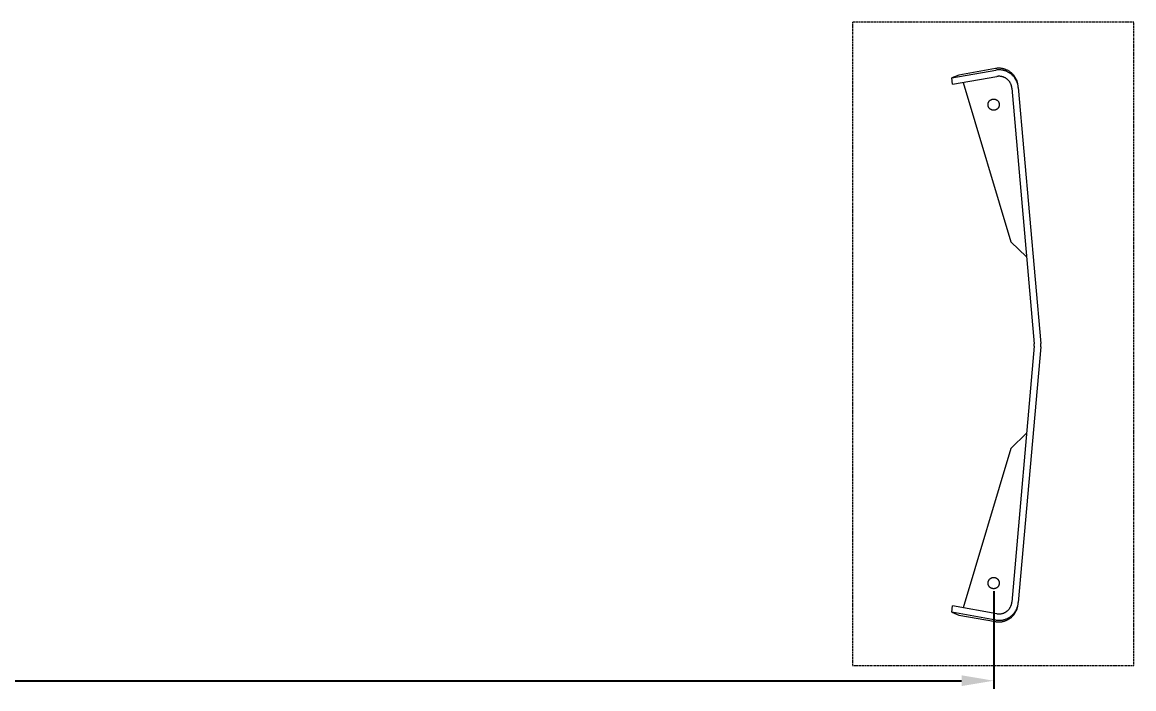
# Model space of a CAD drawing. Header units: millimetres. Extents: x -219 to 4970, y -9 to 3393.
# Drawn here: x 1625 to 3008, y -9 to 820 of the extents above; entities that cross this region are included whole.
import ezdxf

# ---------------------------------------------------------------- set-up
doc = ezdxf.new("R2010")
doc.units = ezdxf.units.MM
doc.linetypes.add('HIDDEN', pattern=[1.905, 1.27, -0.635])
for name, color, linetype, lineweight in [('ZANO_R', 7, 'Continuous', 0), ('ZANO_R_przerywana', 7, 'HIDDEN', 0), ('ZANO_W', 1, 'Continuous', 0)]:
    doc.layers.add(name, color=color, linetype=linetype, lineweight=lineweight)
doc.styles.add('Arial', font='arial.ttf')
doc.styles.get("Standard").update_dxf_attribs({"font": 'ARIALUNI.TTF'})
doc.dimstyles.new('pl i ang', dxfattribs={"dimtxt": 50, "dimasz": 50, "dimexe": 1.25, "dimexo": 0.625, "dimgap": 10, "dimtad": 1, "dimtoh": 1, "dimtxsty": 'Standard', "dimcen": 2.5, "dimclrd": 1, "dimclre": 1, "dimclrt": 1, "dimadec": 0, "dimazin": 0, "dimtfac": 1, "dimtmove": 0, "dimatfit": 3, "dimfxl": 1, "dimarcsym": 1})

# ---------------------------------------------------------------- blocks, each defined once
blk = doc.blocks.new('*D478')
at = {"layer": 'ZANO_W', "color": 1, "lineweight": -2}
for p, q in [((173.2, 112.7), (173.2, -8.7)), ((2834.1, 112.7), (2834.1, -8.7)), ((213.2, 1.3), (2794.1, 1.3))]:
    blk.add_line(p, q, dxfattribs=at)
at = {"layer": 'ZANO_W', "color": 1}
for points in [[(213.2, 8), (213.2, -5.4), (173.2, 1.3)], [(2794.1, -5.4), (2794.1, 8), (2834.1, 1.3)]]:
    blk.add_solid(points, dxfattribs=at)
at = {"layer": 'ZANO_W', "color": 1, "insert": (1503.6, 31.7), "char_height": 40, "attachment_point": 5, "style": 'Arial'}
blk.add_mtext('2661', dxfattribs=at)

msp = doc.modelspace()

# ---------------------------------------------------------------- linework, layer by layer
at = {"layer": 'ZANO_R'}
for p, q in [((2836.5, 762.6), (2790.6, 754.4)), ((2836.8, 762.7), (2836.5, 762.6)), ((2837.6, 762.8), (2836.8, 762.7)), ((2838.3, 760.9), (2837.4, 760.8)), ((2838.4, 762.9), (2837.6, 762.8)), ((2839.1, 761), (2838.3, 760.9)), ((2839.2, 763), (2838.4, 762.9)), ((2839.9, 761), (2839.1, 761)), ((2840.1, 763), (2839.2, 763)), ((2840.8, 761.1), (2839.9, 761)), ((2840.9, 763), (2840.1, 763)), ((2841.6, 761), (2840.8, 761.1)), ((2841.7, 763), (2840.9, 763)), ((2842.4, 761), (2841.6, 761)), ((2842.5, 762.9), (2841.7, 763)), ((2843.2, 760.9), (2842.4, 761)), ((2843.4, 762.8), (2842.5, 762.9)), ((2844.1, 760.8), (2843.2, 760.9)), ((2844.2, 762.7), (2843.4, 762.8)), ((2845, 762.6), (2844.2, 762.7)), ((2845.8, 762.4), (2845, 762.6)), ((2846.6, 762.2), (2845.8, 762.4)), ((2847.4, 762), (2846.6, 762.2)), ((2848.2, 761.7), (2847.4, 762)), ((2849, 761.5), (2848.2, 761.7)), ((2849.8, 761.1), (2849, 761.5)), ((2850.5, 760.8), (2849.8, 761.1)), ((2781.9, 751), (2836.6, 760.7)), ((2790.6, 754.4), (2781.9, 751)), ((2782.9, 743), (2781.9, 751)), ((2782.9, 743), (2838, 752.8)), ((2837.4, 760.8), (2836.6, 760.7)), ((2838.6, 752.9), (2838, 752.8)), ((2839.1, 752.9), (2838.6, 752.9)), ((2839.7, 753), (2839.1, 752.9)), ((2840.2, 753), (2839.7, 753)), ((2840.8, 753), (2840.2, 753)), ((2841.3, 753), (2840.8, 753)), ((2841.9, 753), (2841.3, 753)), ((2842.4, 752.9), (2841.9, 753)), ((2843, 752.9), (2842.4, 752.9)), ((2843.5, 752.8), (2843, 752.9)), ((2844.1, 752.7), (2843.5, 752.8)), ((2844.9, 760.7), (2844.1, 760.8)), ((2844.6, 752.5), (2844.1, 752.7)), ((2845.1, 752.4), (2844.6, 752.5)), ((2845.7, 760.5), (2844.9, 760.7)), ((2845.7, 752.2), (2845.1, 752.4)), ((2846.5, 760.4), (2845.7, 760.5)), ((2846.2, 752.1), (2845.7, 752.2)), ((2846.7, 751.9), (2846.2, 752.1)), ((2847.3, 760.1), (2846.5, 760.4)), ((2847.2, 751.7), (2846.7, 751.9)), ((2847.7, 751.4), (2847.2, 751.7)), ((2848.1, 759.9), (2847.3, 760.1)), ((2848.2, 751.2), (2847.7, 751.4)), ((2848.9, 759.6), (2848.1, 759.9)), ((2848.7, 750.9), (2848.2, 751.2)), ((2849.2, 750.6), (2848.7, 750.9)), ((2849.7, 759.3), (2848.9, 759.6)), ((2849.7, 750.3), (2849.2, 750.6)), ((2850.4, 759), (2849.7, 759.3)), ((2850.1, 750), (2849.7, 750.3)), ((2850.6, 749.7), (2850.1, 750)), ((2851.2, 758.7), (2850.4, 759)), ((2851.3, 760.5), (2850.5, 760.8)), ((2851, 749.3), (2850.6, 749.7)), ((2851.4, 749), (2851, 749.3)), ((2851.9, 758.3), (2851.2, 758.7)), ((2852, 760.1), (2851.3, 760.5)), ((2851.8, 748.6), (2851.4, 749)), ((2852.2, 748.2), (2851.8, 748.6)), ((2852.7, 757.9), (2851.9, 758.3)), ((2852.7, 759.7), (2852, 760.1)), ((2852.6, 747.8), (2852.2, 748.2)), ((2853, 747.4), (2852.6, 747.8)), ((2853.4, 759.2), (2852.7, 759.7)), ((2853.4, 757.5), (2852.7, 757.9)), ((2853.3, 747), (2853, 747.4)), ((2854.1, 758.8), (2853.4, 759.2)), ((2854.1, 757), (2853.4, 757.5)), ((2854.8, 758.3), (2854.1, 758.8)), ((2854.8, 756.5), (2854.1, 757)), ((2855.5, 757.8), (2854.8, 758.3)), ((2855.4, 756), (2854.8, 756.5)), ((2856.1, 755.5), (2855.4, 756)), ((2856.1, 757.3), (2855.5, 757.8)), ((2856.7, 756.7), (2856.1, 757.3)), ((2856.7, 755), (2856.1, 755.5)), ((2857.3, 756.2), (2856.7, 756.7)), ((2857.3, 754.4), (2856.7, 755)), ((2857.9, 755.6), (2857.3, 756.2)), ((2857.9, 753.8), (2857.3, 754.4)), ((2858.5, 755), (2857.9, 755.6)), ((2858.5, 753.2), (2857.9, 753.8)), ((2859, 754.3), (2858.5, 755)), ((2859, 752.6), (2858.5, 753.2)), ((2859.6, 753.7), (2859, 754.3)), ((2859.6, 752), (2859, 752.6)), ((2860.1, 753), (2859.6, 753.7)), ((2860.1, 751.3), (2859.6, 752)), ((2860.5, 752.3), (2860.1, 753)), ((2860.6, 750.6), (2860.1, 751.3)), ((2861, 751.6), (2860.5, 752.3)), ((2861, 749.9), (2860.6, 750.6)), ((2861.4, 750.9), (2861, 751.6)), ((2861.4, 749.2), (2861, 749.9)), ((2861.8, 750.2), (2861.4, 750.9)), ((2861.9, 748.5), (2861.4, 749.2)), ((2862.2, 749.5), (2861.8, 750.2)), ((2862.2, 747.8), (2861.9, 748.5)), ((2862.5, 748.7), (2862.2, 749.5)), ((2862.6, 747), (2862.2, 747.8)), ((2862.9, 748), (2862.5, 748.7)), ((2863.2, 747.2), (2862.9, 748)), ((2863.4, 746.4), (2863.2, 747.2)), ((2796.1, 745.4), (2855.6, 547.3)), ((2853.6, 746.5), (2853.3, 747)), ((2854, 746.1), (2853.6, 746.5)), ((2854.3, 745.6), (2854, 746.1)), ((2854.6, 745.1), (2854.3, 745.6)), ((2854.8, 744.7), (2854.6, 745.1)), ((2855.1, 744.2), (2854.8, 744.7)), ((2855.3, 743.7), (2855.1, 744.2)), ((2855.6, 743.2), (2855.3, 743.7)), ((2855.8, 742.6), (2855.6, 743.2)), ((2855.9, 742.1), (2855.8, 742.6)), ((2856.1, 741.6), (2855.9, 742.1)), ((2856.3, 741.1), (2856.1, 741.6)), ((2856.4, 740.5), (2856.3, 741.1)), ((2856.5, 740), (2856.4, 740.5)), ((2856.6, 739.4), (2856.5, 740)), ((2856.7, 738.9), (2856.6, 739.4)), ((2856.7, 738.3), (2856.7, 738.9)), ((2856.7, 738.3), (2884.6, 420.1)), ((2862.9, 746.3), (2862.6, 747)), ((2863.2, 745.5), (2862.9, 746.3)), ((2863.5, 744.7), (2863.2, 745.5)), ((2863.7, 745.6), (2863.4, 746.4)), ((2863.8, 743.9), (2863.5, 744.7)), ((2863.9, 744.8), (2863.7, 745.6)), ((2864, 743.1), (2863.8, 743.9)), ((2864.1, 744), (2863.9, 744.8)), ((2864.2, 742.3), (2864, 743.1)), ((2864.2, 743.2), (2864.1, 744)), ((2864.4, 741.5), (2864.2, 742.3)), ((2864.5, 740.7), (2864.4, 741.5)), ((2864.7, 739.3), (2864.5, 741)), ((2864.6, 739.9), (2864.5, 740.7)), ((2864.7, 739), (2864.6, 739.9)), ((2864.7, 739), (2892.6, 420.8)), ((2827.3, 719.6), (2827.4, 719.8)), ((2827.3, 719.4), (2827.3, 719.6)), ((2827.4, 719.8), (2827.5, 720.1)), ((2827.5, 720.1), (2827.6, 720.3)), ((2827.6, 720.5), (2827.7, 720.7)), ((2827.6, 720.3), (2827.6, 720.5)), ((2827.7, 720.7), (2827.9, 720.9)), ((2827.9, 720.9), (2828, 721.1)), ((2828, 721.1), (2828.1, 721.3)), ((2828.1, 721.3), (2828.2, 721.5)), ((2828.2, 721.5), (2828.3, 721.7)), ((2828.3, 721.7), (2828.5, 721.9)), ((2828.5, 721.9), (2828.6, 722.1)), ((2828.6, 722.1), (2828.8, 722.3)), ((2828.8, 722.3), (2829, 722.5)), ((2829, 722.5), (2829.1, 722.7)), ((2829.1, 722.7), (2829.3, 722.8)), ((2829.3, 722.8), (2829.5, 723)), ((2829.5, 723), (2829.6, 723.1)), ((2829.6, 723.1), (2829.8, 723.3)), ((2829.8, 723.3), (2830, 723.4)), ((2830, 723.4), (2830.2, 723.6)), ((2830.2, 723.6), (2830.4, 723.7)), ((2830.4, 723.7), (2830.6, 723.8)), ((2830.6, 723.8), (2830.8, 723.9)), ((2830.8, 723.9), (2831.1, 724)), ((2831.1, 724), (2831.3, 724.1)), ((2831.3, 724.1), (2831.5, 724.2)), ((2831.5, 724.2), (2831.7, 724.3)), ((2831.7, 724.3), (2831.9, 724.4)), ((2831.9, 724.4), (2832.2, 724.5)), ((2832.2, 724.5), (2832.4, 724.5)), ((2832.4, 724.5), (2832.6, 724.6)), ((2832.6, 724.6), (2832.9, 724.6)), ((2832.9, 724.6), (2833.1, 724.6)), ((2833.1, 724.6), (2833.4, 724.7)), ((2833.4, 724.7), (2833.6, 724.7)), ((2833.6, 724.7), (2833.8, 724.7)), ((2833.8, 724.7), (2834.1, 724.7)), ((2834.1, 724.7), (2834.3, 724.7)), ((2834.3, 724.7), (2834.5, 724.7)), ((2834.5, 724.7), (2834.8, 724.7)), ((2834.8, 724.7), (2835, 724.6)), ((2835, 724.6), (2835.3, 724.6)), ((2835.3, 724.6), (2835.5, 724.6)), ((2835.5, 724.6), (2835.7, 724.5)), ((2835.7, 724.5), (2836, 724.5)), ((2836, 724.5), (2836.2, 724.4)), ((2836.2, 724.4), (2836.4, 724.3)), ((2836.4, 724.3), (2836.6, 724.2)), ((2836.6, 724.2), (2836.9, 724.1)), ((2836.9, 724.1), (2837.1, 724)), ((2837.1, 724), (2837.3, 723.9)), ((2837.3, 723.9), (2837.5, 723.8)), ((2837.5, 723.8), (2837.7, 723.7)), ((2837.7, 723.7), (2837.9, 723.6)), ((2837.9, 723.6), (2838.1, 723.4)), ((2838.1, 723.4), (2838.3, 723.3)), ((2838.3, 723.3), (2838.5, 723.1)), ((2838.5, 723.1), (2838.7, 723)), ((2838.7, 723), (2838.8, 722.8)), ((2838.8, 722.8), (2839, 722.7)), ((2839, 722.7), (2839.2, 722.5)), ((2839.2, 722.5), (2839.3, 722.3)), ((2839.3, 722.3), (2839.5, 722.1)), ((2839.5, 722.1), (2839.6, 721.9)), ((2839.6, 721.9), (2839.8, 721.7)), ((2839.8, 721.7), (2839.9, 721.5)), ((2839.9, 721.5), (2840, 721.3)), ((2840, 721.3), (2840.2, 721.1)), ((2840.2, 721.1), (2840.3, 720.9)), ((2840.3, 720.9), (2840.4, 720.7)), ((2840.4, 720.7), (2840.5, 720.5)), ((2840.5, 720.5), (2840.6, 720.3)), ((2840.6, 720.3), (2840.7, 720.1)), ((2840.7, 720.1), (2840.7, 719.8)), ((2840.7, 719.8), (2840.8, 719.6)), ((2840.8, 719.6), (2840.9, 719.4)), ((2827.1, 718.7), (2827.2, 718.9)), ((2827.1, 718.4), (2827.1, 718.7)), ((2827.1, 718.2), (2827.1, 718.4)), ((2827.1, 717.9), (2827.1, 718.2)), ((2827.1, 717.7), (2827.1, 717.9)), ((2827.1, 717.5), (2827.1, 717.7)), ((2827.1, 717.2), (2827.1, 717.5)), ((2827.1, 717), (2827.1, 717.2)), ((2827.1, 716.8), (2827.1, 717)), ((2827.2, 716.5), (2827.1, 716.8)), ((2827.2, 719.1), (2827.3, 719.4)), ((2827.2, 718.9), (2827.2, 719.1)), ((2827.2, 716.3), (2827.2, 716.5)), ((2827.3, 716.1), (2827.2, 716.3)), ((2827.3, 715.8), (2827.3, 716.1)), ((2827.4, 715.6), (2827.3, 715.8)), ((2827.5, 715.4), (2827.4, 715.6)), ((2827.6, 715.1), (2827.5, 715.4)), ((2827.6, 714.9), (2827.6, 715.1)), ((2827.7, 714.7), (2827.6, 714.9)), ((2827.9, 714.5), (2827.7, 714.7)), ((2828, 714.3), (2827.9, 714.5)), ((2828.1, 714.1), (2828, 714.3)), ((2828.2, 713.9), (2828.1, 714.1)), ((2828.3, 713.7), (2828.2, 713.9)), ((2828.5, 713.5), (2828.3, 713.7)), ((2828.6, 713.3), (2828.5, 713.5)), ((2828.8, 713.1), (2828.6, 713.3)), ((2829, 712.9), (2828.8, 713.1)), ((2829.1, 712.8), (2829, 712.9)), ((2829.3, 712.6), (2829.1, 712.8)), ((2829.5, 712.4), (2829.3, 712.6)), ((2829.6, 712.3), (2829.5, 712.4)), ((2829.8, 712.1), (2829.6, 712.3)), ((2830, 712), (2829.8, 712.1)), ((2830.2, 711.9), (2830, 712)), ((2830.4, 711.7), (2830.2, 711.9)), ((2830.6, 711.6), (2830.4, 711.7)), ((2830.8, 711.5), (2830.6, 711.6)), ((2831.1, 711.4), (2830.8, 711.5)), ((2831.3, 711.3), (2831.1, 711.4)), ((2831.5, 711.2), (2831.3, 711.3)), ((2831.7, 711.1), (2831.5, 711.2)), ((2831.9, 711), (2831.7, 711.1)), ((2832.2, 711), (2831.9, 711)), ((2832.4, 710.9), (2832.2, 711)), ((2832.6, 710.9), (2832.4, 710.9)), ((2832.9, 710.8), (2832.6, 710.9)), ((2833.1, 710.8), (2832.9, 710.8)), ((2833.4, 710.7), (2833.1, 710.8)), ((2833.6, 710.7), (2833.4, 710.7)), ((2833.8, 710.7), (2833.6, 710.7)), ((2834.1, 710.7), (2833.8, 710.7)), ((2834.3, 710.7), (2834.1, 710.7)), ((2834.5, 710.7), (2834.3, 710.7)), ((2834.8, 710.7), (2834.5, 710.7)), ((2835, 710.8), (2834.8, 710.7)), ((2835.3, 710.8), (2835, 710.8)), ((2835.5, 710.9), (2835.3, 710.8)), ((2835.7, 710.9), (2835.5, 710.9)), ((2836, 711), (2835.7, 710.9)), ((2836.2, 711), (2836, 711)), ((2836.4, 711.1), (2836.2, 711)), ((2836.6, 711.2), (2836.4, 711.1)), ((2836.9, 711.3), (2836.6, 711.2)), ((2837.1, 711.4), (2836.9, 711.3)), ((2837.3, 711.5), (2837.1, 711.4)), ((2837.5, 711.6), (2837.3, 711.5)), ((2837.7, 711.7), (2837.5, 711.6)), ((2837.9, 711.9), (2837.7, 711.7)), ((2838.1, 712), (2837.9, 711.9)), ((2838.3, 712.1), (2838.1, 712)), ((2838.5, 712.3), (2838.3, 712.1)), ((2838.7, 712.4), (2838.5, 712.3)), ((2838.8, 712.6), (2838.7, 712.4)), ((2839, 712.8), (2838.8, 712.6)), ((2839.2, 712.9), (2839, 712.8)), ((2839.3, 713.1), (2839.2, 712.9)), ((2839.5, 713.3), (2839.3, 713.1)), ((2839.6, 713.5), (2839.5, 713.3)), ((2839.8, 713.7), (2839.6, 713.5)), ((2839.9, 713.9), (2839.8, 713.7)), ((2840, 714.1), (2839.9, 713.9)), ((2840.2, 714.3), (2840, 714.1)), ((2840.3, 714.5), (2840.2, 714.3)), ((2840.4, 714.7), (2840.3, 714.5)), ((2840.5, 714.9), (2840.4, 714.7)), ((2840.6, 715.1), (2840.5, 714.9)), ((2840.7, 715.4), (2840.6, 715.1)), ((2840.8, 715.8), (2840.7, 715.6)), ((2840.7, 715.6), (2840.7, 715.4)), ((2840.9, 716.1), (2840.8, 715.8)), ((2840.9, 719.4), (2840.9, 719.1)), ((2840.9, 719.1), (2841, 718.9)), ((2841, 716.5), (2840.9, 716.3)), ((2840.9, 716.3), (2840.9, 716.1)), ((2841, 718.9), (2841, 718.7)), ((2841, 718.7), (2841, 718.4)), ((2841, 718.4), (2841.1, 718.2)), ((2841.1, 717.2), (2841, 717)), ((2841, 717), (2841, 716.8)), ((2841, 716.8), (2841, 716.5)), ((2841.1, 718.2), (2841.1, 717.9)), ((2841.1, 717.9), (2841.1, 717.7)), ((2841.1, 717.7), (2841.1, 717.5)), ((2841.1, 717.5), (2841.1, 717.2)), ((2855.6, 547.3), (2875.1, 528.3)), ((2884.6, 417.3), (2856.7, 99.1)), ((2892.6, 416.6), (2864.7, 98.4)), ((2884.6, 419.6), (2884.6, 420.1)), ((2884.6, 419.2), (2884.6, 419.6)), ((2884.6, 418.7), (2884.6, 419.2)), ((2884.6, 418.2), (2884.6, 418.7)), ((2884.6, 417.8), (2884.6, 418.2)), ((2884.6, 417.3), (2884.6, 417.8)), ((2892.6, 420.1), (2892.6, 420.8)), ((2892.6, 419.4), (2892.6, 420.1)), ((2892.6, 418.7), (2892.6, 419.4)), ((2892.6, 418), (2892.6, 418.7)), ((2892.6, 417.3), (2892.6, 418)), ((2892.6, 416.6), (2892.6, 417.3)), ((2855.6, 290.1), (2875.1, 309.1)), ((2855.6, 290.1), (2796.1, 92)), ((2827.3, 124.6), (2827.4, 124.8)), ((2827.3, 124.4), (2827.3, 124.6)), ((2827.4, 124.8), (2827.5, 125.1)), ((2827.5, 125.1), (2827.6, 125.3)), ((2827.6, 125.5), (2827.7, 125.7)), ((2827.6, 125.3), (2827.6, 125.5)), ((2827.7, 125.7), (2827.9, 125.9)), ((2827.9, 125.9), (2828, 126.1)), ((2828, 126.1), (2828.1, 126.3)), ((2828.1, 126.3), (2828.2, 126.5)), ((2828.2, 126.5), (2828.3, 126.7)), ((2828.3, 126.7), (2828.5, 126.9)), ((2828.5, 126.9), (2828.6, 127.1)), ((2828.6, 127.1), (2828.8, 127.3)), ((2828.8, 127.3), (2829, 127.5)), ((2829, 127.5), (2829.1, 127.7)), ((2829.1, 127.7), (2829.3, 127.8)), ((2829.3, 127.8), (2829.5, 128)), ((2829.5, 128), (2829.6, 128.1)), ((2829.6, 128.1), (2829.8, 128.3)), ((2829.8, 128.3), (2830, 128.4)), ((2830, 128.4), (2830.2, 128.6)), ((2830.2, 128.6), (2830.4, 128.7)), ((2830.4, 128.7), (2830.6, 128.8)), ((2830.6, 128.8), (2830.8, 128.9)), ((2830.8, 128.9), (2831.1, 129)), ((2831.1, 129), (2831.3, 129.1)), ((2831.3, 129.1), (2831.5, 129.2)), ((2831.5, 129.2), (2831.7, 129.3)), ((2831.7, 129.3), (2831.9, 129.4)), ((2831.9, 129.4), (2832.2, 129.5)), ((2832.2, 129.5), (2832.4, 129.5)), ((2832.4, 129.5), (2832.6, 129.6)), ((2832.6, 129.6), (2832.9, 129.6)), ((2832.9, 129.6), (2833.1, 129.6)), ((2833.1, 129.6), (2833.4, 129.7)), ((2833.4, 129.7), (2833.6, 129.7)), ((2833.6, 129.7), (2833.8, 129.7)), ((2833.8, 129.7), (2834.1, 129.7)), ((2834.1, 129.7), (2834.3, 129.7)), ((2834.3, 129.7), (2834.5, 129.7)), ((2834.5, 129.7), (2834.8, 129.7)), ((2834.8, 129.7), (2835, 129.6)), ((2835, 129.6), (2835.3, 129.6)), ((2835.3, 129.6), (2835.5, 129.6)), ((2835.5, 129.6), (2835.7, 129.5)), ((2835.7, 129.5), (2836, 129.5)), ((2836, 129.5), (2836.2, 129.4)), ((2836.2, 129.4), (2836.4, 129.3)), ((2836.4, 129.3), (2836.6, 129.2)), ((2836.6, 129.2), (2836.9, 129.1)), ((2836.9, 129.1), (2837.1, 129)), ((2837.1, 129), (2837.3, 128.9)), ((2837.3, 128.9), (2837.5, 128.8)), ((2837.5, 128.8), (2837.7, 128.7)), ((2837.7, 128.7), (2837.9, 128.6)), ((2837.9, 128.6), (2838.1, 128.4)), ((2838.1, 128.4), (2838.3, 128.3)), ((2838.3, 128.3), (2838.5, 128.1)), ((2838.5, 128.1), (2838.7, 128)), ((2838.7, 128), (2838.8, 127.8)), ((2838.8, 127.8), (2839, 127.7)), ((2839, 127.7), (2839.2, 127.5)), ((2839.2, 127.5), (2839.3, 127.3)), ((2839.3, 127.3), (2839.5, 127.1)), ((2839.5, 127.1), (2839.6, 126.9)), ((2839.6, 126.9), (2839.8, 126.7)), ((2839.8, 126.7), (2839.9, 126.5)), ((2839.9, 126.5), (2840, 126.3)), ((2840, 126.3), (2840.2, 126.1)), ((2840.2, 126.1), (2840.3, 125.9)), ((2840.3, 125.9), (2840.4, 125.7)), ((2840.4, 125.7), (2840.5, 125.5)), ((2840.5, 125.5), (2840.6, 125.3)), ((2840.6, 125.3), (2840.7, 125.1)), ((2840.7, 125.1), (2840.7, 124.8)), ((2840.7, 124.8), (2840.8, 124.6)), ((2840.8, 124.6), (2840.9, 124.4)), ((2827.1, 123.7), (2827.2, 123.9)), ((2827.1, 123.4), (2827.1, 123.7)), ((2827.1, 123.2), (2827.1, 123.4)), ((2827.1, 122.9), (2827.1, 123.2)), ((2827.1, 122.7), (2827.1, 122.9)), ((2827.1, 122.5), (2827.1, 122.7)), ((2827.1, 122.2), (2827.1, 122.5)), ((2827.1, 122), (2827.1, 122.2)), ((2827.1, 121.8), (2827.1, 122)), ((2827.2, 121.5), (2827.1, 121.8)), ((2827.2, 124.1), (2827.3, 124.4)), ((2827.2, 123.9), (2827.2, 124.1)), ((2827.2, 121.3), (2827.2, 121.5)), ((2827.3, 121.1), (2827.2, 121.3)), ((2827.3, 120.8), (2827.3, 121.1)), ((2827.4, 120.6), (2827.3, 120.8)), ((2827.5, 120.4), (2827.4, 120.6)), ((2827.6, 120.1), (2827.5, 120.4)), ((2827.6, 119.9), (2827.6, 120.1)), ((2827.7, 119.7), (2827.6, 119.9)), ((2827.9, 119.5), (2827.7, 119.7)), ((2828, 119.3), (2827.9, 119.5)), ((2828.1, 119.1), (2828, 119.3)), ((2828.2, 118.9), (2828.1, 119.1)), ((2828.3, 118.7), (2828.2, 118.9)), ((2828.5, 118.5), (2828.3, 118.7)), ((2828.6, 118.3), (2828.5, 118.5)), ((2828.8, 118.1), (2828.6, 118.3)), ((2829, 117.9), (2828.8, 118.1)), ((2829.1, 117.8), (2829, 117.9)), ((2829.3, 117.6), (2829.1, 117.8)), ((2829.5, 117.4), (2829.3, 117.6)), ((2829.6, 117.3), (2829.5, 117.4)), ((2829.8, 117.1), (2829.6, 117.3)), ((2830, 117), (2829.8, 117.1)), ((2830.2, 116.9), (2830, 117)), ((2830.4, 116.7), (2830.2, 116.9)), ((2830.6, 116.6), (2830.4, 116.7)), ((2830.8, 116.5), (2830.6, 116.6)), ((2831.1, 116.4), (2830.8, 116.5)), ((2831.3, 116.3), (2831.1, 116.4)), ((2831.5, 116.2), (2831.3, 116.3)), ((2831.7, 116.1), (2831.5, 116.2)), ((2831.9, 116), (2831.7, 116.1)), ((2832.2, 116), (2831.9, 116)), ((2832.4, 115.9), (2832.2, 116)), ((2832.6, 115.9), (2832.4, 115.9)), ((2832.9, 115.8), (2832.6, 115.9)), ((2833.1, 115.8), (2832.9, 115.8)), ((2833.4, 115.7), (2833.1, 115.8)), ((2833.6, 115.7), (2833.4, 115.7)), ((2833.8, 115.7), (2833.6, 115.7)), ((2834.1, 115.7), (2833.8, 115.7)), ((2834.3, 115.7), (2834.1, 115.7)), ((2834.5, 115.7), (2834.3, 115.7)), ((2834.8, 115.7), (2834.5, 115.7)), ((2835, 115.8), (2834.8, 115.7)), ((2835.3, 115.8), (2835, 115.8)), ((2835.5, 115.9), (2835.3, 115.8)), ((2835.7, 115.9), (2835.5, 115.9)), ((2836, 116), (2835.7, 115.9)), ((2836.2, 116), (2836, 116)), ((2836.4, 116.1), (2836.2, 116)), ((2836.6, 116.2), (2836.4, 116.1)), ((2836.9, 116.3), (2836.6, 116.2)), ((2837.1, 116.4), (2836.9, 116.3)), ((2837.3, 116.5), (2837.1, 116.4)), ((2837.5, 116.6), (2837.3, 116.5)), ((2837.7, 116.7), (2837.5, 116.6)), ((2837.9, 116.9), (2837.7, 116.7)), ((2838.1, 117), (2837.9, 116.9)), ((2838.3, 117.1), (2838.1, 117)), ((2838.5, 117.3), (2838.3, 117.1)), ((2838.7, 117.4), (2838.5, 117.3)), ((2838.8, 117.6), (2838.7, 117.4)), ((2839, 117.8), (2838.8, 117.6)), ((2839.2, 117.9), (2839, 117.8)), ((2839.3, 118.1), (2839.2, 117.9)), ((2839.5, 118.3), (2839.3, 118.1)), ((2839.6, 118.5), (2839.5, 118.3)), ((2839.8, 118.7), (2839.6, 118.5)), ((2839.9, 118.9), (2839.8, 118.7)), ((2840, 119.1), (2839.9, 118.9)), ((2840.2, 119.3), (2840, 119.1)), ((2840.3, 119.5), (2840.2, 119.3)), ((2840.4, 119.7), (2840.3, 119.5)), ((2840.5, 119.9), (2840.4, 119.7)), ((2840.6, 120.1), (2840.5, 119.9)), ((2840.7, 120.4), (2840.6, 120.1)), ((2840.8, 120.8), (2840.7, 120.6)), ((2840.7, 120.6), (2840.7, 120.4)), ((2840.9, 121.1), (2840.8, 120.8)), ((2840.9, 124.4), (2840.9, 124.1)), ((2840.9, 124.1), (2841, 123.9)), ((2841, 121.5), (2840.9, 121.3)), ((2840.9, 121.3), (2840.9, 121.1)), ((2841, 123.9), (2841, 123.7)), ((2841, 123.7), (2841, 123.4)), ((2841, 123.4), (2841.1, 123.2)), ((2841.1, 122.2), (2841, 122)), ((2841, 122), (2841, 121.8)), ((2841, 121.8), (2841, 121.5)), ((2841.1, 123.2), (2841.1, 122.9)), ((2841.1, 122.9), (2841.1, 122.7)), ((2841.1, 122.7), (2841.1, 122.5)), ((2841.1, 122.5), (2841.1, 122.2)), ((2856.3, 96.4), (2856.4, 96.9)), ((2856.4, 96.9), (2856.5, 97.4)), ((2856.5, 97.4), (2856.6, 98)), ((2856.6, 98), (2856.7, 98.5)), ((2856.7, 98.5), (2856.7, 99.1)), ((2864.5, 96.4), (2864.7, 98.1)), ((2864.5, 96.7), (2864.6, 97.6)), ((2864.6, 97.6), (2864.7, 98.4)), ((2781.9, 86.4), (2782.9, 94.4)), ((2836.6, 76.7), (2781.9, 86.4)), ((2781.9, 86.4), (2790.6, 83)), ((2838, 84.6), (2782.9, 94.4)), ((2838, 84.6), (2838.6, 84.6)), ((2838.6, 84.6), (2839.1, 84.5)), ((2839.1, 84.5), (2839.7, 84.4)), ((2839.7, 84.4), (2840.2, 84.4)), ((2840.2, 84.4), (2840.8, 84.4)), ((2840.8, 84.4), (2841.3, 84.4)), ((2841.3, 84.4), (2841.9, 84.4)), ((2841.9, 84.4), (2842.4, 84.5)), ((2842.4, 84.5), (2843, 84.6)), ((2843, 84.6), (2843.5, 84.6)), ((2843.5, 84.6), (2844.1, 84.7)), ((2844.1, 84.7), (2844.6, 84.9)), ((2844.6, 84.9), (2845.1, 85)), ((2845.1, 85), (2845.7, 85.2)), ((2845.7, 85.2), (2846.2, 85.4)), ((2846.2, 85.4), (2846.7, 85.5)), ((2846.7, 85.5), (2847.2, 85.8)), ((2847.2, 85.8), (2847.7, 86)), ((2847.7, 86), (2848.2, 86.2)), ((2848.2, 86.2), (2848.7, 86.5)), ((2848.7, 86.5), (2849.2, 86.8)), ((2849.2, 86.8), (2849.7, 87.1)), ((2849.7, 87.1), (2850.1, 87.4)), ((2850.1, 87.4), (2850.6, 87.7)), ((2850.6, 87.7), (2851, 88.1)), ((2851, 88.1), (2851.4, 88.4)), ((2851.4, 88.4), (2851.8, 88.8)), ((2851.8, 88.8), (2852.2, 89.2)), ((2852.2, 89.2), (2852.6, 89.6)), ((2852.6, 89.6), (2853, 90)), ((2853, 90), (2853.3, 90.5)), ((2853.3, 90.5), (2853.6, 90.9)), ((2853.6, 90.9), (2854, 91.3)), ((2854, 91.3), (2854.3, 91.8)), ((2854.3, 91.8), (2854.6, 92.3)), ((2854.6, 92.3), (2854.8, 92.8)), ((2854.8, 92.8), (2855.1, 93.3)), ((2855.1, 93.3), (2855.3, 93.8)), ((2855.3, 93.8), (2855.6, 94.3)), ((2855.6, 94.3), (2855.8, 94.8)), ((2855.8, 94.8), (2855.9, 95.3)), ((2855.9, 95.3), (2856.1, 95.8)), ((2856.1, 95.8), (2856.3, 96.4)), ((2857.3, 83), (2857.9, 83.6)), ((2857.9, 83.6), (2858.5, 84.2)), ((2858.5, 84.2), (2859, 84.8)), ((2858.5, 82.5), (2859, 83.1)), ((2859, 84.8), (2859.6, 85.4)), ((2859, 83.1), (2859.6, 83.7)), ((2859.6, 85.4), (2860.1, 86.1)), ((2859.6, 83.7), (2860.1, 84.4)), ((2860.1, 86.1), (2860.6, 86.8)), ((2860.1, 84.4), (2860.5, 85.1)), ((2860.5, 85.1), (2861, 85.8)), ((2860.6, 86.8), (2861, 87.5)), ((2861, 87.5), (2861.4, 88.2)), ((2861, 85.8), (2861.4, 86.5)), ((2861.4, 88.2), (2861.9, 88.9)), ((2861.4, 86.5), (2861.8, 87.2)), ((2861.8, 87.2), (2862.2, 88)), ((2861.9, 88.9), (2862.2, 89.6)), ((2862.2, 89.6), (2862.6, 90.4)), ((2862.2, 88), (2862.5, 88.7)), ((2862.5, 88.7), (2862.9, 89.5)), ((2862.6, 90.4), (2862.9, 91.1)), ((2862.9, 91.1), (2863.2, 91.9)), ((2862.9, 89.5), (2863.2, 90.2)), ((2863.2, 91.9), (2863.5, 92.7)), ((2863.2, 90.2), (2863.4, 91)), ((2863.4, 91), (2863.7, 91.8)), ((2863.5, 92.7), (2863.8, 93.5)), ((2863.7, 91.8), (2863.9, 92.6)), ((2863.8, 93.5), (2864, 94.3)), ((2863.9, 92.6), (2864.1, 93.4)), ((2864, 94.3), (2864.2, 95.1)), ((2864.1, 93.4), (2864.2, 94.2)), ((2864.2, 95.1), (2864.4, 95.9)), ((2864.4, 95.9), (2864.5, 96.7)), ((2790.6, 83), (2836.5, 74.8)), ((2836.5, 74.8), (2836.8, 74.7)), ((2836.6, 76.7), (2837.4, 76.6)), ((2836.8, 74.7), (2837.6, 74.6)), ((2837.4, 76.6), (2838.3, 76.5)), ((2837.6, 74.6), (2838.4, 74.5)), ((2838.3, 76.5), (2839.1, 76.4)), ((2838.4, 74.5), (2839.2, 74.5)), ((2839.1, 76.4), (2839.9, 76.4)), ((2839.2, 74.5), (2840.1, 74.4)), ((2839.9, 76.4), (2840.8, 76.4)), ((2840.1, 74.4), (2840.9, 74.4)), ((2840.8, 76.4), (2841.6, 76.4)), ((2840.9, 74.4), (2841.7, 74.5)), ((2841.6, 76.4), (2842.4, 76.4)), ((2841.7, 74.5), (2842.5, 74.5)), ((2842.4, 76.4), (2843.2, 76.5)), ((2842.5, 74.5), (2843.4, 74.6)), ((2843.2, 76.5), (2844.1, 76.6)), ((2843.4, 74.6), (2844.2, 74.7)), ((2844.1, 76.6), (2844.9, 76.7)), ((2844.2, 74.7), (2845, 74.8)), ((2844.9, 76.7), (2845.7, 76.9)), ((2845, 74.8), (2845.8, 75)), ((2845.7, 76.9), (2846.5, 77.1)), ((2845.8, 75), (2846.6, 75.2)), ((2846.5, 77.1), (2847.3, 77.3)), ((2846.6, 75.2), (2847.4, 75.4)), ((2847.3, 77.3), (2848.1, 77.5)), ((2847.4, 75.4), (2848.2, 75.7)), ((2848.1, 77.5), (2848.9, 77.8)), ((2848.2, 75.7), (2849, 76)), ((2848.9, 77.8), (2849.7, 78.1)), ((2849, 76), (2849.8, 76.3)), ((2849.7, 78.1), (2850.4, 78.4)), ((2849.8, 76.3), (2850.5, 76.6)), ((2850.4, 78.4), (2851.2, 78.8)), ((2850.5, 76.6), (2851.3, 77)), ((2851.2, 78.8), (2851.9, 79.1)), ((2851.3, 77), (2852, 77.3)), ((2851.9, 79.1), (2852.7, 79.5)), ((2852, 77.3), (2852.7, 77.8)), ((2852.7, 79.5), (2853.4, 80)), ((2852.7, 77.8), (2853.4, 78.2)), ((2853.4, 80), (2854.1, 80.4)), ((2853.4, 78.2), (2854.1, 78.6)), ((2854.1, 80.4), (2854.8, 80.9)), ((2854.1, 78.6), (2854.8, 79.1)), ((2854.8, 80.9), (2855.4, 81.4)), ((2854.8, 79.1), (2855.5, 79.6)), ((2855.4, 81.4), (2856.1, 81.9)), ((2855.5, 79.6), (2856.1, 80.1)), ((2856.1, 81.9), (2856.7, 82.4)), ((2856.1, 80.1), (2856.7, 80.7)), ((2856.7, 82.4), (2857.3, 83)), ((2856.7, 80.7), (2857.3, 81.3)), ((2857.3, 81.3), (2857.9, 81.9)), ((2857.9, 81.9), (2858.5, 82.5))]:
    msp.add_line(p, q, dxfattribs=at)
at = {"layer": 'ZANO_R_przerywana'}
for p, q in [((2658.5, 820.2), (2658.5, 20.2)), ((3008.5, 820.2), (2658.5, 820.2)), ((3008.5, 20.2), (3008.5, 820.2)), ((2658.5, 20.2), (3008.5, 20.2))]:
    msp.add_line(p, q, dxfattribs=at)

# ---------------------------------------------------------------- dimensions: what is measured, and where the dimension line sits
at = {"layer": 'ZANO_W'}
dim = msp.add_linear_dim(base=(2834.1, 1.3), p1=(173.2, 122.7), p2=(2834.1, 122.7), dimstyle='pl i ang', override={"dimtxt": 40, "dimasz": 40, "dimexe": 10, "dimexo": 10, "dimtoh": 0, "dimdec": 0, "dimtxsty": 'Arial', "dimtdec": 0, "dimtmove": 1}, dxfattribs=at)
dim.commit()
dim.dimension.update_dxf_attribs({"geometry": '*D478', "text_midpoint": (1503.6, 31.7)})

doc.saveas('drawing.dxf')
